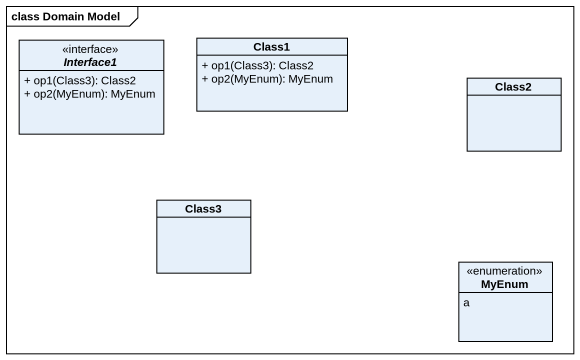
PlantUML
@startuml
mainframe class Domain Model
hide circle
hide empty members
skinparam classAttributeIconSize 0
interface Interface1 <<interface>> {
  + op1(Class3): Class2
  + op2(MyEnum): MyEnum
}
class Class1 {
  + op1(Class3): Class2
  + op2(MyEnum): MyEnum
}
class Class2
class Class3
enum MyEnum {
  a
}
@enduml
